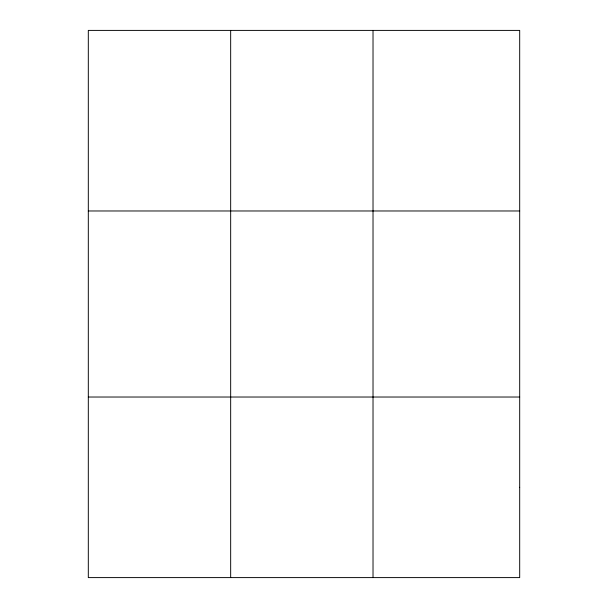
<?xml version="1.0" encoding="UTF-8"?>
<svg xmlns="http://www.w3.org/2000/svg" width="608" height="608" viewBox="0 0 608 608"><rect width="100%" height="100%" fill="white"/><g stroke="black" fill="none" stroke-linecap="round" stroke-linejoin="round"><path stroke-width="0.91" d="M230.668 577.6L230.668 30.4M373.023 577.6L373.023 30.4M88.312 210.976L519.688 210.976M88.312 397.024L519.688 397.024M519.688 487.312L519.688 577.6L88.312 577.6L88.312 30.4L519.688 30.4L519.688 487.312"/></g></svg>
